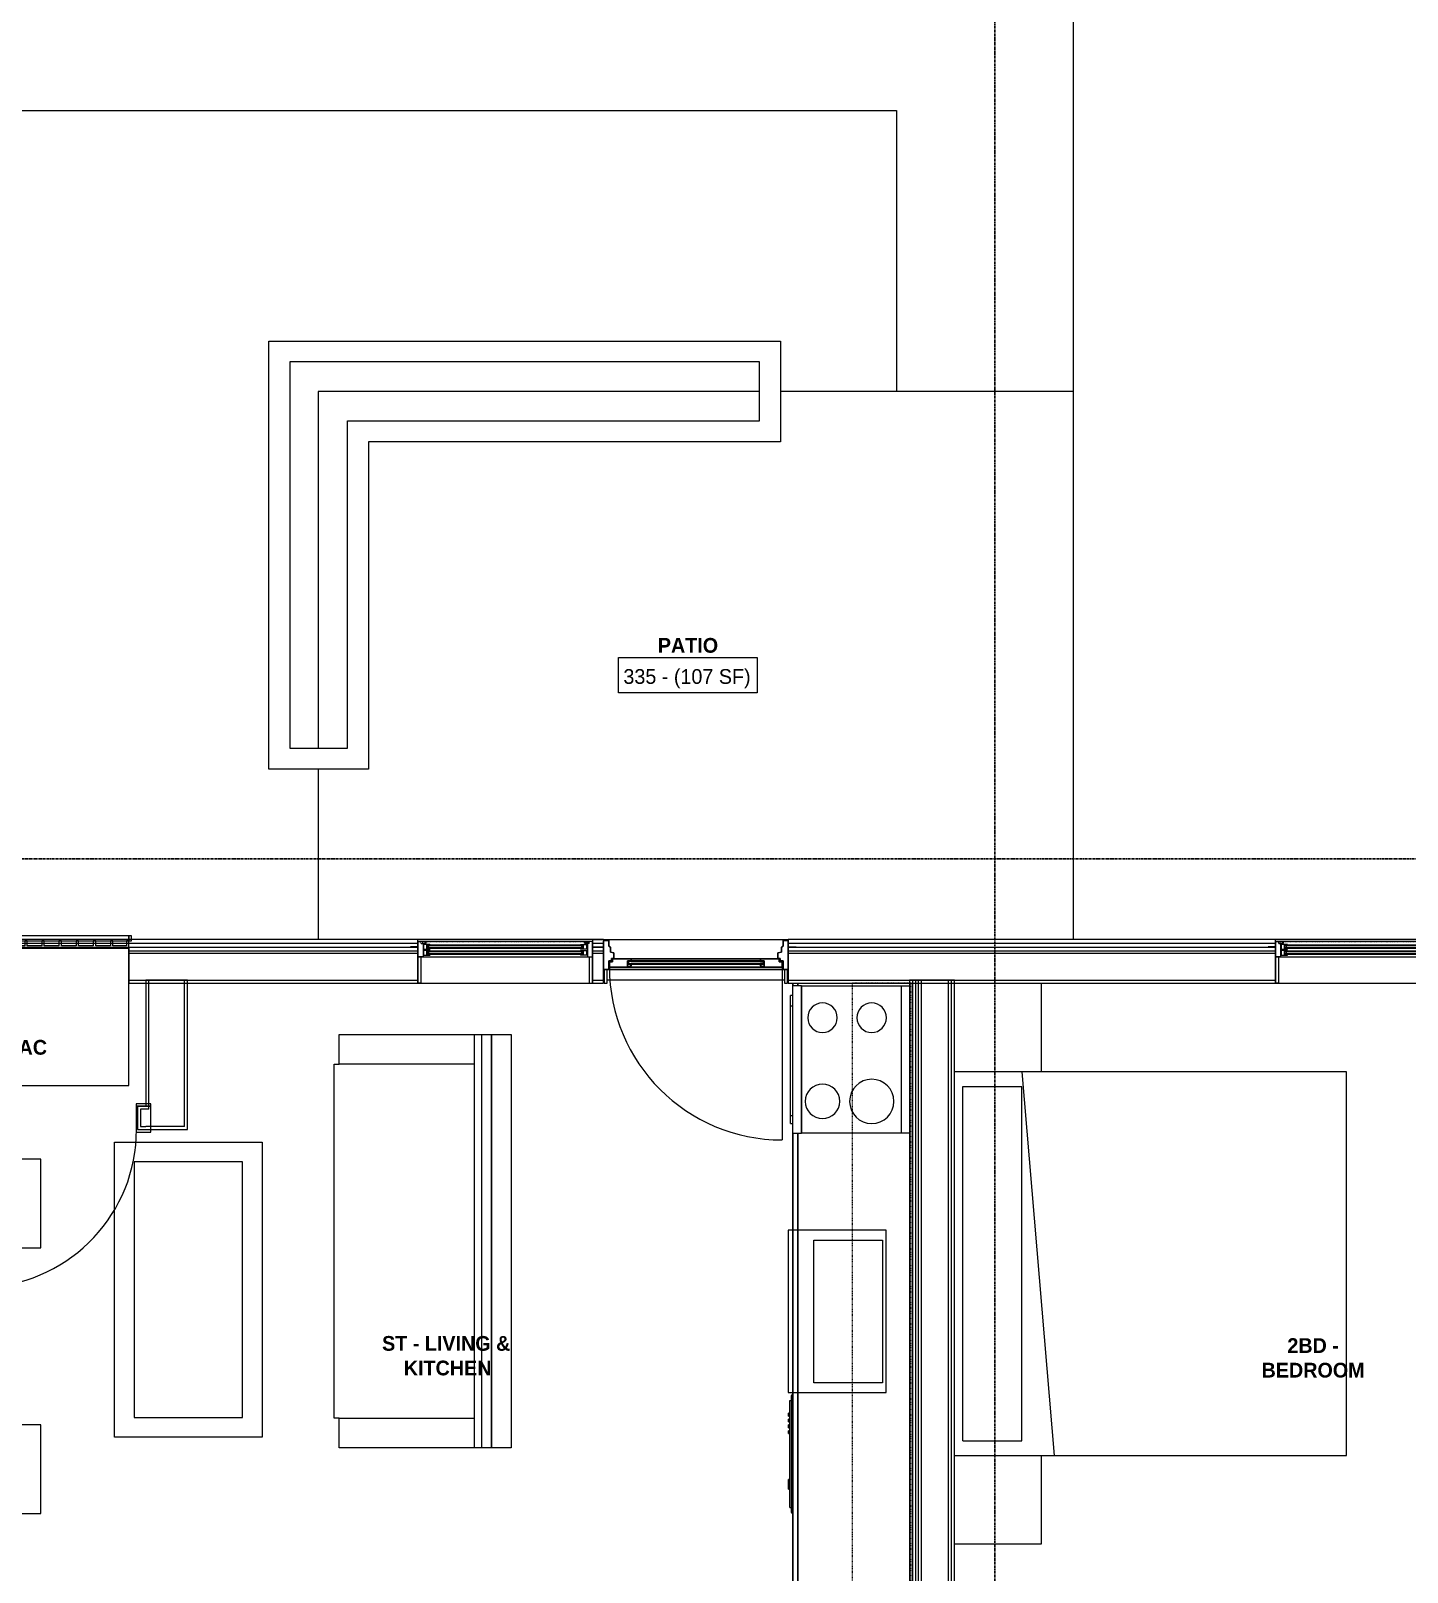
# Model space of a CAD drawing. Header units: inches. Extents: x -4093 to -1777, y 9773 to 12264.
# Drawn here: x -2696.3 to -2416.5, y 10694.1 to 11007.5 of the extents above; entities that cross this region are included whole.
import ezdxf

# ---------------------------------------------------------------- set-up
doc = ezdxf.new("R2010")
doc.units = ezdxf.units.IN
doc.header["$MEASUREMENT"] = 0
doc.linetypes.add('Dash', pattern=[0.25, 0.125, -0.125])
doc.linetypes.add('Grid Line 1_2_', pattern=[0.875, 0.5, -0.125, 0.125, -0.125])
for name, color, linetype, lineweight in [('0-1', 7, 'Continuous', 5), ('0-2', 7, 'Continuous', 9), ('A-AREA-IDEN', 2, 'Continuous', 9), ('A-DETL-GENF', 92, 'Continuous', 18), ('A-DETL-GENF-HDLN', 1, 'Dash', 9), ('A-DOOR-1', 7, 'Continuous', 9), ('A-DOOR-2', 10, 'Continuous', 30), ('A-DOOR-4', 31, 'Continuous', 9), ('A-DOOR-5', 31, 'Continuous', 30), ('A-DOOR-FRAM', 31, 'Continuous', 30), ('A-DOOR-FRAM-2', 31, 'Continuous', 9), ('A-DOOR-GLAZ', 31, 'Continuous', 9), ('A-FLOR-1', 7, 'Continuous', 9), ('A-FLOR-2', 192, 'Continuous', 9), ('A-GENM', 5, 'Continuous', 9), ('A-GLAZ', 151, 'Continuous', 18), ('A-GLAZ-1', 151, 'Continuous', 9), ('A-GLAZ-2', 151, 'Continuous', 30), ('A-WALL', 113, 'Continuous', 18), ('A-WALL-1', 7, 'Continuous', 9), ('A-WALL-2', 250, 'Continuous', 18), ('A-WALL-3', 113, 'Continuous', 9), ('I-FURN', 30, 'Continuous', 9), ('I-FURN-1', 7, 'Continuous', 9), ('I-WALL-1', 7, 'Continuous', 9), ('P-SANR-FIXT-1', 7, 'Continuous', 9), ('Q-CASE-1', 7, 'Continuous', 9), ('Q-CASE-HDLN-1', 7, 'Dash', 9), ('Q-SPCQ-1', 7, 'Continuous', 9), ('S-GRID-1', 1, 'Grid Line 1_2_', 30)]:
    doc.layers.add(name, color=color, linetype=linetype, lineweight=lineweight)
doc.styles.add('Century Gothic', font='ufonts.com_century-gothic.ttf', dxfattribs={"height": 3})
doc.styles.add('Century Gothic_B', font='GOTHICB.TTF', dxfattribs={"height": 3})

# ---------------------------------------------------------------- blocks, each defined once
blk = doc.blocks.new('Entertainment_Center_14771 - Entertainment_Center_14771-3403083-BACKGROUND - 1ST FLOOR')
at = {"layer": 'I-FURN-1'}
for p, q in [((-18, 10), (-36, 10)), ((-36, 10), (-36, -6)), ((-34.85, 10.03), (-35.34, 10.03)), ((-35.34, 10.03), (-35.34, 10)), ((-34.85, 10), (-34.85, 10.03)), ((-18.66, 10.03), (-19.66, 10.03)), ((-19.66, 10.03), (-19.66, 10)), ((-18.66, 10), (-18.66, 10.03)), ((-18, 6), (-18, 10)), ((36, 10), (18, 10)), ((18, 10), (18, 6)), ((18.66, 10.03), (18.66, 10)), ((19.66, 10.03), (18.66, 10.03)), ((19.66, 10), (19.66, 10.03)), ((35.34, 10.03), (34.85, 10.03)), ((34.85, 10.03), (34.85, 10)), ((35.34, 10), (35.34, 10.03)), ((36, -6), (36, 10)), ((19, 6), (-19, 6)), ((-19, 6), (-19, -6)), ((19, -6), (19, 6)), ((-36, -6), (-19, -6)), ((-36, -6.13), (-36, -6)), ((-36, -6), (-19, -6)), ((-19, -6.13), (-36, -6.13)), ((-19, -6), (19, -6)), ((-19, -6.13), (-19, -6)), ((-19, -6), (19, -6)), ((19, -6.13), (-19, -6.13)), ((19, -6), (36, -6)), ((19, -6), (19, -6.13)), ((19, -6), (36, -6)), ((36, -6.13), (19, -6.13)), ((36, -6.13), (36, -6))]:
    blk.add_line(p, q, dxfattribs=at)
blk = doc.blocks.new('Couch-Both_Arms-Generic - 1-1372852-BACKGROUND - 1ST FLOOR')
at = {"layer": 'I-FURN'}
for p, q in [((-42, 17.5), (-36, 17.5)), ((-42, -10), (-42, 17.5)), ((-36, 18.5), (36, 18.5)), ((-36, 17.5), (-36, 18.5)), ((-36, 17.5), (-36, -10)), ((36, 18.5), (36, 17.5)), ((36, 17.5), (42, 17.5)), ((36, -10), (36, 17.5)), ((42, 17.5), (42, -10)), ((-42, -10), (42, -10)), ((-42, -13.5), (-42, -10)), ((-42, -11.5), (42, -11.5)), ((42, -10), (42, -13.5)), ((-42, -13.5), (42, -13.5)), ((42, -13.5), (-42, -13.5))]:
    blk.add_line(p, q, dxfattribs=at)
at = {"layer": 'I-FURN-1'}
for p, q in [((-42, -17.5), (-42, -13.5)), ((42, -13.5), (42, -17.5)), ((42, -17.5), (-42, -17.5))]:
    blk.add_line(p, q, dxfattribs=at)
blk = doc.blocks.new('Table-Coffee - one-1372853-BACKGROUND - 1ST FLOOR')
at = {"layer": 'I-FURN-1'}
for p, q in [((-29.28, 11.25), (30.72, 11.25)), ((-29.28, -18.75), (-29.28, 11.25)), ((30.72, 11.25), (30.72, -18.75)), ((26.72, 7.25), (-25.28, 7.25)), ((-25.28, 7.25), (-25.28, -14.75)), ((26.72, -14.75), (26.72, 7.25)), ((-25.28, -14.75), (26.72, -14.75)), ((30.72, -18.75), (-29.28, -18.75))]:
    blk.add_line(p, q, dxfattribs=at)
blk = doc.blocks.new('OD_CW_Base Cabinet - OD_CW_Base Cabinet-3857750-BACKGROUND - 1ST FLOOR')
at = {"layer": 'Q-CASE-1'}
for p, q in [((0.74, 0), (1.24, 0)), ((31.24, 0), (126.94, 0))]:
    blk.add_line(p, q, dxfattribs=at)
blk = doc.blocks.new('OD_CW_Upper Cabinet - OD_CW_Upper Cabinet-4366988-BACKGROUND - 1ST FLOOR')
at = {"layer": 'Q-CASE-HDLN-1'}
for p, q in [((162.69, 24), (0.74, 24)), ((0.74, 24), (0.74, 12)), ((162.69, 12), (162.69, 24)), ((0.74, 12), (162.69, 12))]:
    blk.add_line(p, q, dxfattribs=at)
blk = doc.blocks.new('SWING - SINGLE - FLUSH - SWING - 32_ x 80_ - WITH ACOUSTICAL SEAL-4346071-BACKGROUND - 1ST FLOOR')
at = {"layer": 'A-DOOR-1'}
for p, q in [((-16, 2.87), (-19, 2.87)), ((-19, 2.87), (-19, -2.38)), ((-16, -2.38), (-16, 2.87)), ((19, 2.87), (16, 2.87)), ((16, 2.87), (16, -2.38)), ((19, -2.38), (19, 2.87)), ((-19, -2.38), (-16, -2.38)), ((-16, -2.38), (-19, -2.38)), ((-19, -2.38), (-19, -2.88)), ((-19, -2.88), (-16, -2.88)), ((-16, -2.88), (-16, -2.38)), ((16, -2.38), (19, -2.38)), ((19, -2.38), (16, -2.38)), ((16, -2.38), (16, -2.88)), ((16, -2.88), (19, -2.88)), ((19, -2.88), (19, -2.38))]:
    blk.add_line(p, q, dxfattribs=at)
blk.add_arc((16, 2.37), 32.07, 93.5759, 180, dxfattribs=at)
at = {"layer": 'A-DOOR-2'}
for p, q in [((14, 2.37), (14, 34.38)), ((16, 34.38), (14, 34.38)), ((16, 2.37), (16, 34.38)), ((16, 2.37), (14, 2.37))]:
    blk.add_line(p, q, dxfattribs=at)
blk = doc.blocks.new('Bed-Standard - King 78_ x 80_-V45-BACKGROUND - 1ST FLOOR')
at = {"layer": 'I-FURN-1'}
for p, q in [((-28.31, 37.89), (-28.31, -41.8)), ((49.69, -41.8), (49.69, 37.89)), ((-25.31, 36.2), (-25.31, 24.2)), ((-25.31, 36.2), (46.69, 36.2)), ((46.69, 36.2), (46.69, 24.2)), ((49.69, 24.2), (-28.31, 17.63)), ((-25.31, 24.2), (46.69, 24.2)), ((-28.31, -41.8), (49.69, -41.8))]:
    blk.add_line(p, q, dxfattribs=at)
blk = doc.blocks.new('Table-Night Stand - 18_ x 18_ x 24_-V46-BACKGROUND - 1ST FLOOR')
at = {"layer": 'I-FURN-1'}
blk.add_line((0.15, 0), (18.15, 0), dxfattribs=at)
blk = doc.blocks.new('Table-Night Stand - 18_ x 18_ x 24_-V47-BACKGROUND - 1ST FLOOR')
at = {"layer": 'I-FURN-1'}
for p, q in [((0.15, 17.69), (0.15, 0)), ((0.15, 0), (18.15, 0))]:
    blk.add_line(p, q, dxfattribs=at)
blk = doc.blocks.new('Stainless Steel Farmhous Kitchen Sink - Stainless Steel Farmhous Kitchen Sink-4315883-BACKGROUND - 1ST FLOOR')
at = {"layer": 'P-SANR-FIXT-1'}
for p, q in [((-33, 22.2), (-33, 2.25)), ((0, 22.2), (-33, 22.2)), ((0, 2.25), (0, 22.2)), ((-31, 3), (-31, 16.96)), ((-31, 16.96), (-2, 16.96)), ((-2, 16.96), (-2, 3)), ((-33, 2.25), (0, 2.25)), ((-2, 3), (-31, 3))]:
    blk.add_line(p, q, dxfattribs=at)
blk = doc.blocks.new('CTR - 1st Phase - Unit Layouts_rvt-1-BACKGROUND - 1ST FLOOR')
at = {"layer": 'A-FLOR-1'}
for p, q in [((-2579.75, 10814.49), (-2579.87, 10814.49)), ((-2543.12, 10814.49), (-2579.12, 10814.49)), ((-2542.37, 10814.49), (-2542.5, 10814.49))]:
    blk.add_line(p, q, dxfattribs=at)
at = {"layer": 'A-WALL-1'}
for p, q in [((-2672.97, 10788.87), (-2674.66, 10788.87)), ((-2674.66, 10788.87), (-2674.66, 10784.12)), ((-2674.66, 10784.12), (-2672.97, 10784.12))]:
    blk.add_line(p, q, dxfattribs=at)
at = {"layer": 'A-WALL-2'}
for p, q in [((-2672.35, 10788.24), (-2672.35, 10814.49)), ((-2665.1, 10784.74), (-2665.1, 10814.49)), ((-2674.04, 10788.24), (-2674.04, 10786.49)), ((-2672.97, 10788.24), (-2674.04, 10788.24)), ((-2674.04, 10786.49), (-2674.04, 10784.74)), ((-2672.35, 10788.24), (-2672.97, 10788.24)), ((-2674.04, 10784.74), (-2672.97, 10784.74)), ((-2672.35, 10784.74), (-2672.97, 10784.74)), ((-2665.1, 10784.74), (-2672.35, 10784.74))]:
    blk.add_line(p, q, dxfattribs=at)
at = {"layer": 'I-WALL-1'}
for p, q in [((-2672.97, 10814.49), (-2672.97, 10788.87)), ((-2664.47, 10814.49), (-2672.97, 10814.49)), ((-2664.47, 10784.12), (-2664.47, 10814.49)), ((-2672.97, 10784.12), (-2665.1, 10784.12)), ((-2665.1, 10784.12), (-2664.47, 10784.12))]:
    blk.add_line(p, q, dxfattribs=at)
at = {"layer": 'Q-CASE-1'}
for p, q in [((-2541.37, 10813.36), (-2541.37, 10813.86)), ((-2540.37, 10813.36), (-2540.37, 10813.86)), ((-2540.37, 10813.86), (-2540.37, 10813.36)), ((-2541.37, 10687.66), (-2541.37, 10783.36)), ((-2540.37, 10687.66), (-2540.37, 10783.36)), ((-2540.37, 10783.36), (-2540.37, 10687.66))]:
    blk.add_line(p, q, dxfattribs=at)
at = {"layer": 'Q-SPCQ-1'}
for p, q in [((-2541.87, 10809.24), (-2541.87, 10811.36)), ((-2541.37, 10811.36), (-2541.87, 10811.36)), ((-2541.37, 10783.36), (-2541.37, 10813.36)), ((-2539.62, 10813.36), (-2541.37, 10813.36)), ((-2539.62, 10813.36), (-2539.62, 10783.36)), ((-2539.62, 10783.36), (-2539.62, 10813.36)), ((-2539.62, 10813.36), (-2519.37, 10813.36)), ((-2519.37, 10813.36), (-2517.69, 10813.36)), ((-2519.37, 10813.36), (-2519.37, 10783.36)), ((-2541.87, 10786.97), (-2541.87, 10809.24)), ((-2541.37, 10809.24), (-2541.87, 10809.24)), ((-2541.87, 10785.36), (-2541.87, 10786.97)), ((-2541.87, 10786.97), (-2541.37, 10786.97)), ((-2541.87, 10785.36), (-2541.37, 10785.36)), ((-2541.37, 10783.36), (-2539.62, 10783.36)), ((-2519.37, 10783.36), (-2539.62, 10783.36)), ((-2517.69, 10783.36), (-2519.37, 10783.36)), ((-2541.75, 10729.97), (-2541.75, 10729.09)), ((-2541.37, 10730.16), (-2541.55, 10730.16)), ((-2542, 10707.26), (-2542, 10729.07)), ((-2542, 10729.07), (-2541.75, 10729.07)), ((-2541.75, 10729.09), (-2541.75, 10706.36)), ((-2542.25, 10725.86), (-2542.25, 10726.45)), ((-2542, 10726.45), (-2542.25, 10726.45)), ((-2542.25, 10725.86), (-2542, 10725.86)), ((-2542.25, 10724.68), (-2542.25, 10725.27)), ((-2542, 10725.27), (-2542.25, 10725.27)), ((-2542.25, 10724.68), (-2542, 10724.68)), ((-2542.25, 10723.5), (-2542.25, 10724.09)), ((-2542, 10724.09), (-2542.25, 10724.09)), ((-2542.25, 10723.5), (-2542, 10723.5)), ((-2542.25, 10722.31), (-2542.25, 10722.9)), ((-2542, 10722.9), (-2542.25, 10722.9)), ((-2542.25, 10722.31), (-2542, 10722.31)), ((-2542, 10712.96), (-2542.25, 10712.96)), ((-2542.25, 10711.97), (-2542.25, 10712.96)), ((-2542.25, 10710.99), (-2542.25, 10711.97)), ((-2542.25, 10710.99), (-2542, 10710.99)), ((-2542, 10707.26), (-2541.75, 10707.26)), ((-2541.55, 10706.16), (-2541.37, 10706.16))]:
    blk.add_line(p, q, dxfattribs=at)
for centre, radius, start, end in [((-2535.37, 10806.86), 3, 90, 270), ((-2535.37, 10806.86), 3, 270, 90), ((-2525.37, 10806.86), 3, 90, 270), ((-2525.37, 10806.86), 3, 270, 90), ((-2535.37, 10789.86), 3.5, 90, 270), ((-2535.37, 10789.86), 3.5, 270, 90), ((-2525.37, 10789.86), 4.5, 90, 270), ((-2525.37, 10789.86), 4.5, 270, 90), ((-2541.55, 10729.97), 0.197, 90, 180), ((-2540.68, 10729.09), 1.07, 130.8739, 180), ((-2541.55, 10706.36), 0.197, 180, 270), ((-2541.55, 10706.36), 0.197, 195, 255)]:
    blk.add_arc(centre, radius, start, end, dxfattribs=at)
at = {"layer": '0-2'}
for name, p, rotation in [('OD_CW_Base Cabinet - OD_CW_Base Cabinet-3857750-BACKGROUND - 1ST FLOOR', (-2541.37, 10814.6), 270.0000000000091), ('OD_CW_Upper Cabinet - OD_CW_Upper Cabinet-4366988-BACKGROUND - 1ST FLOOR', (-2541.37, 10814.6), 270.0000000000224), ('Table-Night Stand - 18_ x 18_ x 24_-V46-BACKGROUND - 1ST FLOOR', (-2490.87, 10795.72), 90.00000000001418), ('Couch-Both_Arms-Generic - 1-1372852-BACKGROUND - 1ST FLOOR', (-2616.15, 10761.42), 90.00000000000676), ('Bed-Standard - King 78_ x 80_-V45-BACKGROUND - 1ST FLOOR', (-2470.67, 10746.18), 90.00000000001418), ('SWING - SINGLE - FLUSH - SWING - 32_ x 80_ - WITH ACOUSTICAL SEAL-4346071-BACKGROUND - 1ST FLOOR', (-2690.91, 10786.49), 180), ('Table-Coffee - one-1372853-BACKGROUND - 1ST FLOOR', (-2660.55, 10752.31), 269.9999999999936), ('Entertainment_Center_14771 - Entertainment_Center_14771-3403083-BACKGROUND - 1ST FLOOR', (-2704.3, 10742.1), 270.0000000000037), ('Stainless Steel Farmhous Kitchen Sink - Stainless Steel Farmhous Kitchen Sink-4315883-BACKGROUND - 1ST FLOOR', (-2520.17, 10763.66), 90.00000000002176), ('Table-Night Stand - 18_ x 18_ x 24_-V47-BACKGROUND - 1ST FLOOR', (-2490.87, 10699.72), 90.00000000001418)]:
    blk.add_blockref(name, p, dxfattribs=dict(at, rotation=rotation))
blk = doc.blocks.new('CTR - 1st Phase - Common Walls_rvt-1-BACKGROUND - 1ST FLOOR')
at = {"layer": 'A-WALL-2'}
for p, q in [((-2517.06, 10814.49), (-2517.06, 10458.16)), ((-2516.44, 10814.49), (-2516.44, 10458.16)), ((-2515.94, 10814.49), (-2515.94, 10458.16)), ((-2515.31, 10814.49), (-2515.31, 10458.16)), ((-2509.81, 10814.49), (-2509.81, 10458.16)), ((-2509.19, 10814.49), (-2509.19, 10458.16))]:
    blk.add_line(p, q, dxfattribs=at)
at = {"layer": 'I-WALL-1'}
for p, q in [((-2508.56, 10814.49), (-2517.69, 10814.49)), ((-2517.69, 10814.49), (-2517.69, 10496.91)), ((-2508.56, 10678.85), (-2508.56, 10814.49))]:
    blk.add_line(p, q, dxfattribs=at)
blk = doc.blocks.new('CTR - 1st Phase - Structure_rvt-1-BACKGROUND - 1ST FLOOR')
at = {"layer": 'S-GRID-1'}
for p, q in [((-2500.32, 9772.61), (-2500.32, 12247.5)), ((-1777.25, 10839.19), (-4076.95, 10839.19))]:
    blk.add_line(p, q, dxfattribs=at)
blk = doc.blocks.new('Bayer Built Door - VISTAGRANDE FLUSH _LH_ - 37-1_2__ x 81-3_4__ - 1ST FLOOR-V94-BACKGROUND - 1ST FLOOR')
at = {"layer": 'A-DOOR-4'}
blk.add_line((17.56, -1.16), (17.56, -36.28), dxfattribs=at)
blk.add_arc((17.56, -1.16), 35.13, 180, 270, dxfattribs=at)
at = {"layer": 'A-DOOR-5'}
for p, q in [((-16.95, 0.56), (-16.95, -0.08)), ((-16.95, 0.56), (-13.13, 0.56)), ((-13.87, 0.16), (-13.13, 0.16)), ((-13.87, -1.16), (-13.87, 0.16)), ((-13.13, 0.25), (-13.16, 0.56)), ((13.12, 0.56), (-13.13, 0.56)), ((-13.13, 0.16), (-13.13, 0.25)), ((13.12, 0.25), (13.16, 0.56)), ((13.12, 0.16), (13.12, 0.25)), ((13.87, 0.16), (13.12, 0.16)), ((16.95, 0.56), (13.12, 0.56)), ((13.87, -1.16), (13.87, 0.16)), ((16.95, 0.56), (16.95, -0.08)), ((-16.95, -0.08), (-17.56, -0.09)), ((-17.56, -0.09), (-17.56, -1.16)), ((-17.56, -1.16), (-13.13, -1.16)), ((-13.13, -0.59), (-13.87, -0.59)), ((-13.87, -1.09), (-13.36, -1.09)), ((-13.87, -1.16), (-13.87, -1.09)), ((-13.36, -1.09), (-13.16, -0.84)), ((-13.16, -0.84), (-13.13, -0.66)), ((13.12, -1.16), (-13.13, -1.16)), ((-13.13, -0.66), (-13.13, -0.59)), ((13.12, -0.59), (13.87, -0.59)), ((13.12, -0.66), (13.12, -0.59)), ((13.16, -0.84), (13.12, -0.66)), ((17.56, -1.16), (13.12, -1.16)), ((13.36, -1.09), (13.16, -0.84)), ((13.87, -1.09), (13.36, -1.09)), ((13.87, -1.16), (13.87, -1.09)), ((16.95, -0.08), (17.56, -0.09)), ((17.56, -0.09), (17.56, -1.16))]:
    blk.add_line(p, q, dxfattribs=at)
at = {"layer": 'A-DOOR-FRAM'}
for p, q in [((-18.75, 4.25), (-18.75, -1.63)), ((-18.75, 4.25), (-17.72, 4.25)), ((-17.72, 3.13), (-17.72, 4.25)), ((17.72, 3.13), (17.72, 4.25)), ((18.75, 4.25), (17.72, 4.25)), ((18.75, 4.25), (18.75, -1.63)), ((-20.38, 2.94), (-18.75, 2.94)), ((-17.38, 2.89), (-17.72, 3.13)), ((-17.72, 0.16), (-17.14, 0.16)), ((-17.72, -1.63), (-17.72, 0.16)), ((-17.38, 1.89), (-17.38, 2.89)), ((-16.69, 1.73), (-17.38, 1.89)), ((-17.14, 0.16), (-17.14, 0.59)), ((-17.14, 0.59), (-16.69, 0.59)), ((-16.69, 0.59), (-16.69, 1.73)), ((16.69, 1.73), (17.38, 1.89)), ((16.69, 0.59), (16.69, 1.73)), ((17.14, 0.59), (16.69, 0.59)), ((17.14, 0.16), (17.14, 0.59)), ((17.72, 0.16), (17.14, 0.16)), ((17.38, 2.89), (17.72, 3.13)), ((17.38, 1.89), (17.38, 2.89)), ((17.72, -1.63), (17.72, 0.16)), ((20.37, 2.94), (18.75, 2.94)), ((-18.75, -1.63), (-18.63, -1.63)), ((-18.37, -1.63), (-18.75, -1.63)), ((-18.75, -1.63), (-17.72, -1.63)), ((-18, -1.63), (18, -1.63)), ((18.75, -1.63), (17.72, -1.63)), ((18.62, -1.63), (18.75, -1.63))]:
    blk.add_line(p, q, dxfattribs=at)
at = {"layer": 'A-DOOR-FRAM-2'}
for p, q in [((-18, -1.63), (-18.63, -1.63)), ((-18.63, -1.63), (-18.63, -4.44)), ((-18, -4.44), (-18, -1.63)), ((18.62, -1.63), (18, -1.63)), ((18, -1.63), (18, -4.44)), ((18.62, -4.44), (18.62, -1.63)), ((-18.63, -4.44), (-18, -4.44)), ((18, -4.44), (18.62, -4.44))]:
    blk.add_line(p, q, dxfattribs=at)
at = {"layer": 'A-DOOR-GLAZ'}
for p, q in [((13.12, 0.16), (-13.13, 0.16)), ((-13.13, 0), (-13.87, 0)), ((-13.87, -0.44), (-13.13, -0.44)), ((-13.66, 0), (-13.66, -0.44)), ((13.12, 0), (-13.13, 0)), ((13.12, -0.44), (-13.13, -0.44)), ((13.12, -0.59), (-13.13, -0.59)), ((13.12, 0), (13.87, 0)), ((13.87, -0.44), (13.12, -0.44)), ((13.66, 0), (13.66, -0.44))]:
    blk.add_line(p, q, dxfattribs=at)
blk = doc.blocks.new('V-Series_EWC4_SPVU_RFA_2015 - 1ST FLOOR-2484708-BACKGROUND - 1ST FLOOR')
at = {"layer": 'A-GENM'}
for p, q in [((-3126.69, 12090.69), (-3127.25, 12090.69)), ((-3127.25, 12090.69), (-3127.25, 12089.69)), ((-3098.81, 12090.69), (-3126.69, 12090.69)), ((-3126.69, 12090.69), (-3126.69, 12089.69)), ((-3126.69, 12089.69), (-3126.69, 12090.69)), ((-3098.81, 12089.69), (-3098.81, 12090.69)), ((-3098.25, 12090.69), (-3098.81, 12090.69)), ((-3098.81, 12090.69), (-3098.81, 12089.69)), ((-3098.25, 12089.69), (-3098.25, 12090.69)), ((-3127.25, 12089.69), (-3126.69, 12089.69)), ((-3126.69, 12089.69), (-3098.81, 12089.69)), ((-3126.69, 12089.69), (-3126.69, 12060.25)), ((-3126.25, 12089.69), (-3126.69, 12089.69)), ((-3126.25, 12088.69), (-3126.25, 12089.69)), ((-3123.45, 12088.69), (-3126.25, 12088.69)), ((-3122.95, 12089.69), (-3123.45, 12089.69)), ((-3123.45, 12089.69), (-3123.45, 12088.69)), ((-3122.95, 12088.69), (-3122.95, 12089.69)), ((-3119.97, 12088.69), (-3122.95, 12088.69)), ((-3119.47, 12089.69), (-3119.97, 12089.69)), ((-3119.97, 12089.69), (-3119.97, 12088.69)), ((-3119.47, 12088.69), (-3119.47, 12089.69)), ((-3116.48, 12088.69), (-3119.47, 12088.69)), ((-3115.98, 12089.69), (-3116.48, 12089.69)), ((-3116.48, 12089.69), (-3116.48, 12088.69)), ((-3115.98, 12088.69), (-3115.98, 12089.69)), ((-3113, 12088.69), (-3115.98, 12088.69)), ((-3112.5, 12089.69), (-3113, 12089.69)), ((-3113, 12089.69), (-3113, 12088.69)), ((-3112.5, 12088.69), (-3112.5, 12089.69)), ((-3109.51, 12088.69), (-3112.5, 12088.69)), ((-3109.01, 12089.69), (-3109.51, 12089.69)), ((-3109.51, 12089.69), (-3109.51, 12088.69)), ((-3109.01, 12088.69), (-3109.01, 12089.69)), ((-3106.03, 12088.69), (-3109.01, 12088.69)), ((-3105.53, 12089.69), (-3106.03, 12089.69)), ((-3106.03, 12089.69), (-3106.03, 12088.69)), ((-3105.53, 12088.69), (-3105.53, 12089.69)), ((-3102.55, 12088.69), (-3105.53, 12088.69)), ((-3102.05, 12089.69), (-3102.55, 12089.69)), ((-3102.55, 12089.69), (-3102.55, 12088.69)), ((-3102.05, 12088.69), (-3102.05, 12089.69)), ((-3099.25, 12088.69), (-3102.05, 12088.69)), ((-3098.81, 12089.69), (-3099.25, 12089.69)), ((-3099.25, 12089.69), (-3099.25, 12088.69)), ((-3098.81, 12089.69), (-3098.25, 12089.69)), ((-3098.81, 12060.25), (-3098.81, 12089.69)), ((-3126.69, 12060.25), (-3098.81, 12060.25))]:
    blk.add_line(p, q, dxfattribs=at)
blk = doc.blocks.new('Window-Double_Hung-Marvin-Essential - 1-WIDE _TEMP ALL_ ESDH3066-3454274-BACKGROUND - 1ST FLOOR')
at = {"layer": 'A-DETL-GENF'}
for p, q in [((-17.75, 4.03), (-17.16, 4.03)), ((-17.75, 4.03), (-17.75, 0.94)), ((-17.08, 3.62), (-17.16, 4.03)), ((-17.08, 3.62), (-16.19, 3.62)), ((-16.85, 4), (-16.85, 3.62)), ((-16.3, 4), (-16.85, 4)), ((-16.38, 3.52), (-16.72, 3.52)), ((-16.72, 3.52), (-16.72, 0.94)), ((-15.34, 3.44), (-16.56, 3.44)), ((-16.56, 2.5), (-16.56, 3.44)), ((-16.38, 3.62), (-16.38, 3.52)), ((-16.3, 3.76), (-16.3, 4)), ((-16.18, 3.76), (-16.3, 3.76)), ((-16.19, 3.72), (-16.1, 3.72)), ((-16.19, 3.62), (-16.19, 3.72)), ((-16.18, 3.97), (-16.1, 3.97)), ((-16.18, 3.97), (-16.18, 3.76)), ((-16.1, 3.72), (-16.1, 3.97)), ((-15.94, 2.62), (-15.94, 3.34)), ((-15.94, 3.34), (-15.28, 3.34)), ((15.84, 3.32), (-15.84, 3.32)), ((-15.84, 2.63), (-15.84, 3.32)), ((15.84, 3.2), (-15.84, 3.2)), ((-15.54, 2.76), (-15.54, 3.2)), ((-15.34, 3.44), (-15.28, 3.38)), ((-15.28, 3.34), (-15.28, 3.38)), ((15.34, 3.44), (15.28, 3.38)), ((15.28, 3.34), (15.28, 3.38)), ((15.94, 3.34), (15.28, 3.34)), ((15.34, 3.44), (16.56, 3.44)), ((15.54, 2.76), (15.54, 3.2)), ((15.84, 2.63), (15.84, 3.32)), ((15.94, 2.62), (15.94, 3.34)), ((16.18, 3.97), (16.1, 3.97)), ((16.1, 3.72), (16.1, 3.97)), ((16.19, 3.72), (16.1, 3.72)), ((16.18, 3.97), (16.18, 3.76)), ((16.18, 3.76), (16.3, 3.76)), ((16.19, 3.62), (16.19, 3.72)), ((17.08, 3.62), (16.19, 3.62)), ((16.3, 3.76), (16.3, 4)), ((16.3, 4), (16.85, 4)), ((16.38, 3.62), (16.38, 3.52)), ((16.38, 3.52), (16.72, 3.52)), ((16.56, 2.5), (16.56, 3.44)), ((16.72, 3.52), (16.72, 0.94)), ((16.85, 4), (16.85, 3.62)), ((17.08, 3.62), (17.16, 4.03)), ((17.75, 4.03), (17.16, 4.03)), ((17.75, 4.03), (17.75, 0.94)), ((-19.25, 2.98), (-19.25, 2.94)), ((-17.75, 2.98), (-19.25, 2.98)), ((-19.25, 2.94), (-17.9, 2.94)), ((-17.9, 2.94), (-17.9, 2.83)), ((-17.9, 2.83), (-17.75, 2.83)), ((-16.72, 0.94), (-17.75, 0.94)), ((-16.56, 2.5), (-15.34, 2.5)), ((-15.34, 2.22), (-16.56, 2.22)), ((-16.56, 1.28), (-16.56, 2.22)), ((-16.56, 1.28), (-15.34, 1.28)), ((-15.28, 2.62), (-15.94, 2.62)), ((-15.94, 1.4), (-15.94, 2.12)), ((-15.94, 2.12), (-15.28, 2.12)), ((-15.28, 1.4), (-15.94, 1.4)), ((15.84, 2.76), (-15.84, 2.76)), ((15.84, 2.63), (-15.84, 2.63)), ((15.84, 2.1), (-15.84, 2.1)), ((-15.84, 1.41), (-15.84, 2.1)), ((15.84, 1.98), (-15.84, 1.98)), ((15.84, 1.54), (-15.84, 1.54)), ((15.84, 1.41), (-15.84, 1.41)), ((-15.54, 1.54), (-15.54, 1.98)), ((-15.34, 2.5), (-15.28, 2.56)), ((-15.34, 2.22), (-15.28, 2.16)), ((-15.34, 1.28), (-15.28, 1.34)), ((-15.28, 2.56), (-15.28, 2.62)), ((-15.28, 2.12), (-15.28, 2.16)), ((-15.28, 1.34), (-15.28, 1.4)), ((15.28, 2.56), (15.28, 2.62)), ((15.28, 2.62), (15.94, 2.62)), ((15.34, 2.5), (15.28, 2.56)), ((15.34, 2.22), (15.28, 2.16)), ((15.28, 2.12), (15.28, 2.16)), ((15.94, 2.12), (15.28, 2.12)), ((15.28, 1.34), (15.28, 1.4)), ((15.28, 1.4), (15.94, 1.4)), ((15.34, 1.28), (15.28, 1.34)), ((16.56, 2.5), (15.34, 2.5)), ((15.34, 2.22), (16.56, 2.22)), ((16.56, 1.28), (15.34, 1.28)), ((15.54, 1.54), (15.54, 1.98)), ((15.84, 1.41), (15.84, 2.1)), ((15.94, 1.4), (15.94, 2.12)), ((16.56, 1.28), (16.56, 2.22)), ((16.72, 0.94), (17.75, 0.94)), ((17.75, 2.98), (19.25, 2.98)), ((17.9, 2.83), (17.75, 2.83)), ((17.9, 2.94), (17.9, 2.83)), ((19.25, 2.94), (17.9, 2.94)), ((19.25, 2.98), (19.25, 2.94))]:
    blk.add_line(p, q, dxfattribs=at)
at = {"layer": 'A-DETL-GENF-HDLN'}
blk.add_line((16.1, 3.97), (-16.5, 3.97), dxfattribs=at)
at = {"layer": 'A-GLAZ'}
for p, q in [((-17.13, 0.91), (-17.13, -4.44)), ((17.12, -4.44), (17.12, 0.91)), ((-17.13, -4.44), (-17.75, -4.44)), ((17.12, -4.44), (17.75, -4.44))]:
    blk.add_line(p, q, dxfattribs=at)
at = {"layer": 'A-GLAZ-1'}
for p, q in [((17.75, 4.03), (-17.75, 4.03)), ((19.62, 4.5), (17.75, 4.5)), ((17.75, 4.5), (17.75, 4.44)), ((17.75, 4.44), (19.62, 4.44)), ((19.62, 4.44), (19.62, 4.5)), ((-17.75, 0.94), (17.75, 0.94)), ((-17.75, -4.44), (17.75, -4.44))]:
    blk.add_line(p, q, dxfattribs=at)
at = {"layer": 'A-GLAZ-2'}
for p, q in [((-17.75, 4.03), (-17.75, 0.94)), ((17.75, 0.94), (17.75, 4.03)), ((-17.75, 0.91), (-17.75, -4.44)), ((17.75, -4.44), (17.75, 0.91))]:
    blk.add_line(p, q, dxfattribs=at)
blk = doc.blocks.new('Window-Double_Hung-Marvin-Essential - 2-WIDE _TEMP ALL LOW_ ESDH3066-3454277-BACKGROUND - 1ST FLOOR')
at = {"layer": 'A-DETL-GENF'}
for p, q in [((-17.75, 4.03), (-17.16, 4.03)), ((-17.75, 4.03), (-17.75, 0.94)), ((-17.08, 3.62), (-17.16, 4.03)), ((-17.08, 3.62), (-16.19, 3.62)), ((-16.85, 4), (-16.85, 3.62)), ((-16.3, 4), (-16.85, 4)), ((-16.38, 3.52), (-16.72, 3.52)), ((-16.72, 3.52), (-16.72, 0.94)), ((-15.34, 3.44), (-16.56, 3.44)), ((-16.56, 2.5), (-16.56, 3.44)), ((-16.38, 3.62), (-16.38, 3.52)), ((-16.3, 3.76), (-16.3, 4)), ((-16.18, 3.76), (-16.3, 3.76)), ((-16.19, 3.72), (-16.1, 3.72)), ((-16.19, 3.62), (-16.19, 3.72)), ((-16.18, 3.97), (-16.1, 3.97)), ((-16.18, 3.97), (-16.18, 3.76)), ((-16.1, 3.72), (-16.1, 3.97)), ((-15.94, 2.62), (-15.94, 3.34)), ((-15.94, 3.34), (-15.28, 3.34)), ((15.84, 3.32), (-15.84, 3.32)), ((-15.84, 2.63), (-15.84, 3.32)), ((15.84, 3.2), (-15.84, 3.2)), ((-15.54, 2.76), (-15.54, 3.2)), ((-15.34, 3.44), (-15.28, 3.38)), ((-15.28, 3.34), (-15.28, 3.38)), ((15.34, 3.44), (15.28, 3.38)), ((15.28, 3.34), (15.28, 3.38)), ((15.94, 3.34), (15.28, 3.34)), ((15.34, 3.44), (16.56, 3.44)), ((15.54, 2.76), (15.54, 3.2)), ((15.84, 2.63), (15.84, 3.32)), ((15.94, 2.62), (15.94, 3.34)), ((16.18, 3.97), (16.1, 3.97)), ((16.1, 3.72), (16.1, 3.97)), ((16.19, 3.72), (16.1, 3.72)), ((16.18, 3.97), (16.18, 3.76)), ((16.18, 3.76), (16.3, 3.76)), ((16.19, 3.62), (16.19, 3.72)), ((17.08, 3.62), (16.19, 3.62)), ((16.3, 3.76), (16.3, 4)), ((16.3, 4), (16.85, 4)), ((16.38, 3.62), (16.38, 3.52)), ((16.38, 3.52), (16.72, 3.52)), ((16.56, 2.5), (16.56, 3.44)), ((16.72, 3.52), (16.72, 0.94)), ((16.85, 4), (16.85, 3.62)), ((17.08, 3.62), (17.16, 4.03)), ((17.75, 4.03), (17.16, 4.03)), ((17.75, 4.03), (17.75, 0.94)), ((-19.25, 2.98), (-19.25, 2.94)), ((-17.75, 2.98), (-19.25, 2.98)), ((-19.25, 2.94), (-17.9, 2.94)), ((-17.9, 2.94), (-17.9, 2.83)), ((-17.9, 2.83), (-17.75, 2.83)), ((-16.72, 0.94), (-17.75, 0.94)), ((-16.56, 2.5), (-15.34, 2.5)), ((-15.34, 2.22), (-16.56, 2.22)), ((-16.56, 1.28), (-16.56, 2.22)), ((-16.56, 1.28), (-15.34, 1.28)), ((-15.28, 2.62), (-15.94, 2.62)), ((-15.94, 1.4), (-15.94, 2.12)), ((-15.94, 2.12), (-15.28, 2.12)), ((-15.28, 1.4), (-15.94, 1.4)), ((15.84, 2.76), (-15.84, 2.76)), ((15.84, 2.63), (-15.84, 2.63)), ((15.84, 2.1), (-15.84, 2.1)), ((-15.84, 1.41), (-15.84, 2.1)), ((15.84, 1.98), (-15.84, 1.98)), ((15.84, 1.54), (-15.84, 1.54)), ((15.84, 1.41), (-15.84, 1.41)), ((-15.54, 1.54), (-15.54, 1.98)), ((-15.34, 2.5), (-15.28, 2.56)), ((-15.34, 2.22), (-15.28, 2.16)), ((-15.34, 1.28), (-15.28, 1.34)), ((-15.28, 2.56), (-15.28, 2.62)), ((-15.28, 2.12), (-15.28, 2.16)), ((-15.28, 1.34), (-15.28, 1.4)), ((15.28, 2.56), (15.28, 2.62)), ((15.28, 2.62), (15.94, 2.62)), ((15.34, 2.5), (15.28, 2.56)), ((15.34, 2.22), (15.28, 2.16)), ((15.28, 2.12), (15.28, 2.16)), ((15.94, 2.12), (15.28, 2.12)), ((15.28, 1.34), (15.28, 1.4)), ((15.28, 1.4), (15.94, 1.4)), ((15.34, 1.28), (15.28, 1.34)), ((16.56, 2.5), (15.34, 2.5)), ((15.34, 2.22), (16.56, 2.22)), ((16.56, 1.28), (15.34, 1.28)), ((15.54, 1.54), (15.54, 1.98)), ((15.84, 1.41), (15.84, 2.1)), ((15.94, 1.4), (15.94, 2.12)), ((16.56, 1.28), (16.56, 2.22)), ((16.72, 0.94), (17.75, 0.94)), ((17.75, 2.98), (19.25, 2.98)), ((17.9, 2.83), (17.75, 2.83)), ((17.9, 2.94), (17.9, 2.83)), ((19.25, 2.94), (17.9, 2.94)), ((19.25, 2.98), (19.25, 2.94))]:
    blk.add_line(p, q, dxfattribs=at)
at = {"layer": 'A-DETL-GENF-HDLN'}
blk.add_line((16.1, 3.97), (-16.5, 3.97), dxfattribs=at)
at = {"layer": 'A-GLAZ'}
for p, q in [((-17.13, 0.91), (-17.13, -4.44)), ((17.12, -4.44), (17.12, 0.91)), ((-17.13, -4.44), (-17.75, -4.44)), ((17.12, -4.44), (17.75, -4.44))]:
    blk.add_line(p, q, dxfattribs=at)
at = {"layer": 'A-GLAZ-1'}
for p, q in [((17.75, 4.03), (-17.75, 4.03)), ((-17.75, 0.94), (17.75, 0.94)), ((-17.75, -4.44), (17.75, -4.44))]:
    blk.add_line(p, q, dxfattribs=at)
at = {"layer": 'A-GLAZ-2'}
for p, q in [((-17.75, 4.03), (-17.75, 0.94)), ((17.75, 0.94), (17.75, 4.03)), ((-17.75, 0.91), (-17.75, -4.44)), ((17.75, -4.44), (17.75, 0.91))]:
    blk.add_line(p, q, dxfattribs=at)

msp = doc.modelspace()

# ---------------------------------------------------------------- linework, layer by layer
at = {"layer": 'A-AREA-IDEN', "flags": 128}
msp.add_lwpolyline([(-2576.85, 10880.08), (-2548.68, 10880.08), (-2548.68, 10872.91), (-2576.85, 10872.91)], close=True, dxfattribs=at)
at = {"layer": 'A-FLOR-2'}
for p, q in [((-2484.32, 10822.74), (-2484.32, 11061.29)), ((-2772.32, 10991.29), (-2520.32, 10991.29)), ((-2520.32, 10991.29), (-2520.32, 10934.19)), ((-2548.17, 10934.19), (-2637.92, 10934.19)), ((-2637.92, 10934.19), (-2637.92, 10861.64)), ((-2484.32, 10934.19), (-2543.92, 10934.19)), ((-2637.92, 10857.39), (-2637.92, 10822.74)), ((-2579.87, 10822.74), (-2542.37, 10822.74))]:
    msp.add_line(p, q, dxfattribs=at)
at = {"layer": 'A-WALL'}
for p, q in [((-2811.82, 10821.99), (-2617.62, 10821.99)), ((-2811.82, 10821.24), (-2617.62, 10821.24)), ((-2582.12, 10821.99), (-2579.87, 10821.99)), ((-2582.12, 10821.24), (-2579.87, 10821.24)), ((-2542.37, 10821.99), (-2443.27, 10821.99)), ((-2542.37, 10821.24), (-2443.27, 10821.24)), ((-2676.41, 10820.49), (-2617.62, 10820.49)), ((-2676.41, 10819.99), (-2617.62, 10819.99)), ((-2582.12, 10820.49), (-2579.87, 10820.49)), ((-2582.12, 10819.99), (-2579.87, 10819.99)), ((-2542.37, 10820.49), (-2443.27, 10820.49)), ((-2542.37, 10819.99), (-2443.27, 10819.99)), ((-2676.41, 10814.49), (-2617.62, 10814.49)), ((-2582.12, 10814.49), (-2579.87, 10814.49)), ((-2542.37, 10814.49), (-2443.27, 10814.49))]:
    msp.add_line(p, q, dxfattribs=at)
at = {"layer": 'A-WALL-3'}
for p, q in [((-2647.92, 10944.44), (-2543.92, 10944.44)), ((-2647.92, 10857.39), (-2647.92, 10944.44)), ((-2543.92, 10944.44), (-2543.92, 10923.94)), ((-2548.17, 10940.19), (-2643.67, 10940.19)), ((-2643.67, 10940.19), (-2643.67, 10861.64)), ((-2548.17, 10928.19), (-2548.17, 10940.19)), ((-2631.92, 10928.19), (-2548.17, 10928.19)), ((-2631.92, 10861.64), (-2631.92, 10928.19)), ((-2543.92, 10923.94), (-2627.67, 10923.94)), ((-2627.67, 10923.94), (-2627.67, 10857.39)), ((-2643.67, 10861.64), (-2631.92, 10861.64)), ((-2627.67, 10857.39), (-2647.92, 10857.39)), ((-2582.12, 10822.74), (-2847.32, 10822.74)), ((-2704.29, 10820.99), (-2676.41, 10820.99)), ((-2676.41, 10820.99), (-2676.41, 10813.86)), ((-2617.62, 10822.33), (-2617.62, 10822.74)), ((-2582.12, 10822.74), (-2582.12, 10822.33)), ((-2579.87, 10822.74), (-2580.25, 10822.74)), ((-2579.87, 10813.86), (-2579.87, 10822.74)), ((-2349.47, 10822.74), (-2542.37, 10822.74)), ((-2542.37, 10822.74), (-2542.37, 10813.86)), ((-2443.27, 10822.33), (-2443.27, 10822.74)), ((-2617.62, 10819.21), (-2617.62, 10819.24)), ((-2582.12, 10819.24), (-2582.12, 10819.21)), ((-2443.27, 10819.21), (-2443.27, 10819.24)), ((-2676.41, 10813.86), (-2617.62, 10813.86)), ((-2582.12, 10813.86), (-2579.87, 10813.86)), ((-2542.37, 10813.86), (-2443.27, 10813.86))]:
    msp.add_line(p, q, dxfattribs=at)

# ---------------------------------------------------------------- block references
at = {"layer": '0-1'}
for name in ['CTR - 1st Phase - Structure_rvt-1-BACKGROUND - 1ST FLOOR', 'CTR - 1st Phase - Common Walls_rvt-1-BACKGROUND - 1ST FLOOR', 'CTR - 1st Phase - Unit Layouts_rvt-1-BACKGROUND - 1ST FLOOR']:
    msp.add_blockref(name, (0, 0), dxfattribs=at)
at = {"layer": 'A-DOOR-4'}
msp.add_blockref('Bayer Built Door - VISTAGRANDE FLUSH _LH_ - 37-1_2__ x 81-3_4__ - 1ST FLOOR-V94-BACKGROUND - 1ST FLOOR', (-2561.12, 10818.3), dxfattribs=at)
at = {"layer": 'A-GENM'}
msp.add_blockref('V-Series_EWC4_SPVU_RFA_2015 - 1ST FLOOR-2484708-BACKGROUND - 1ST FLOOR', (422.4, -1267.2), dxfattribs=at)
at = {"layer": 'A-GLAZ-1'}
for name, p in [('Window-Double_Hung-Marvin-Essential - 1-WIDE _TEMP ALL_ ESDH3066-3454274-BACKGROUND - 1ST FLOOR', (-2599.87, 10818.3)), ('Window-Double_Hung-Marvin-Essential - 2-WIDE _TEMP ALL LOW_ ESDH3066-3454277-BACKGROUND - 1ST FLOOR', (-2425.52, 10818.3))]:
    msp.add_blockref(name, p, dxfattribs=at)

# ---------------------------------------------------------------- texts
at = {"layer": 'A-AREA-IDEN', "char_height": 3, "attachment_point": 1}
for s, insert, width, style in [('PATIO', (-2568.85, 10884.07), 14.645, 'Century Gothic_B'), ('335 - (107 SF)', (-2575.85, 10877.74), 31.613, 'Century Gothic'), ('HVAC', (-2704.39, 10802.35), 15.049, 'Century Gothic_B'), ('ST - LIVING &', (-2624.91, 10742.15), 31.613, 'Century Gothic_B'), ('2BD -', (-2440.86, 10741.71), 13.13, 'Century Gothic_B'), ('KITCHEN', (-2620.5, 10737.15), 20.907, 'Century Gothic_B'), ('BEDROOM', (-2446.11, 10736.71), 25.755, 'Century Gothic_B')]:
    msp.add_mtext(s, dxfattribs=dict(at, insert=insert, width=width, style=style))

doc.saveas('drawing.dxf')
